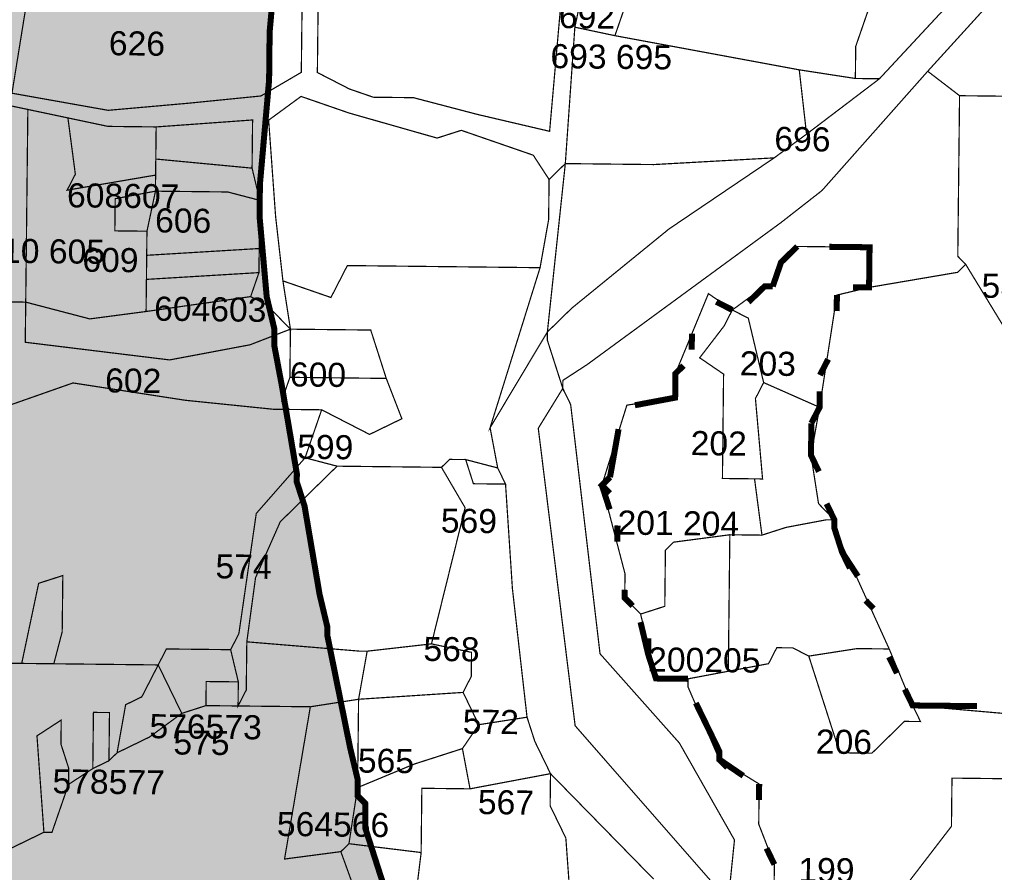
# Model space of a CAD drawing. Header units: metres. Extents: x 267733 to 276043, y 2074500 to 2088484.
# Drawn here: x 275266.9 to 275752.6, y 2075839.9 to 2076265 of the extents above; entities that cross this region are included whole.
import ezdxf

# ---------------------------------------------------------------- set-up
doc = ezdxf.new("R2010")
doc.units = ezdxf.units.M
for name, color, linetype in [('500M CRZ LINE', 11, 'Continuous'), ('NDZ-500M FROM CRZ', 2, 'Continuous'), ('SURVEY NO.', 7, 'Continuous'), ('SURVEY PLOT BOUNDARY', 35, 'Continuous'), ('VILLAGE BOUNDARY', 212, 'Continuous')]:
    doc.layers.add(name, color=color, linetype=linetype)
doc.styles.add('PDF Arial', font='arial.ttf')

# ---------------------------------------------------------------- blocks, each defined once
blk = doc.blocks.new('TYJ')
at = {"layer": 'NDZ-500M FROM CRZ', "lineweight": 50}
h = blk.add_hatch(dxfattribs=at)
h.set_pattern_fill('CROSS', color=256, scale=3.00031, angle=-0.6363)
h.set_pattern_definition([(359.36373, (256563.63, 2073903.15), (19.262363, 18.839227), [9.525985, -28.577955]), (89.36373, (256568.34, 2073898.334), (-18.839227, 19.262363), [9.525985, -28.577955])])
h.paths.add_polyline_path([(276033.62, 2080048.64), (275917.67, 2080053.92), (275861.67, 2080054.55), (275849.72, 2080058.68), (275837.72, 2080058.81), (275813.76, 2080063.08), (275809.76, 2080063.12), (275785.85, 2080071.39), (275773.9, 2080075.53), (275761.94, 2080079.66), (275750.03, 2080087.79), (275742.08, 2080091.88), (275738.08, 2080091.93), (275686.3, 2080112.51), (275674.35, 2080116.64), (275662.39, 2080120.78), (275602.75, 2080153.45), (275594.79, 2080157.53), (275582.88, 2080165.67), (275578.93, 2080169.71), (275539.2, 2080194.16), (275530.97, 2080174.25), (275530.93, 2080170.25), (275526.84, 2080162.29), (275514.57, 2080138.42), (275514.49, 2080130.42), (275510.44, 2080126.46), (275510.04, 2080090.46), (275505.69, 2080058.5), (275505.37, 2080030.5), (275500.98, 2079994.54), (275500.66, 2079966.53), (275496.53, 2079954.58), (275496.31, 2079934.57), (275492.26, 2079930.62), (275492.09, 2079914.61), (275488, 2079906.66), (275487.91, 2079898.66), (275483.82, 2079890.7), (275479.69, 2079878.74), (275479.6, 2079870.74), (275475.47, 2079858.79), (275471.29, 2079842.83), (275467.2, 2079834.87), (275467.11, 2079826.87), (275458.98, 2079814.96), (275454.89, 2079807), (275454.67, 2079787), (275450.53, 2079775.04), (275446.36, 2079759.08), (275446.22, 2079747.08), (275442.13, 2079739.13), (275442.09, 2079735.13), (275438.04, 2079731.17), (275438, 2079727.17), (275433.96, 2079723.21), (275429.87, 2079715.26), (275429.78, 2079707.25), (275425.78, 2079707.3), (275421.65, 2079695.34), (275417.56, 2079687.39), (275409.47, 2079679.47), (275409.42, 2079675.47), (275405.38, 2079671.52), (275397.29, 2079663.6), (275389.16, 2079651.69), (275385.07, 2079643.74), (275376.98, 2079635.82), (275372.94, 2079631.87), (275364.85, 2079623.96), (275352.71, 2079612.09), (275348.67, 2079608.13), (275300.23, 2079568.66), (275288.1, 2079556.79), (275276.01, 2079548.92), (275267.92, 2079541.01), (275263.92, 2079541.06), (275239.74, 2079525.32), (275231.65, 2079517.41), (275223.61, 2079513.5), (275219.61, 2079513.54), (275215.56, 2079509.58), (275191.48, 2079501.85), (275183.43, 2079497.94), (275179.43, 2079497.98), (275175.39, 2079494.03), (275163.39, 2079494.16), (275155.34, 2079490.25), (275159.21, 2079478.2), (275155.08, 2079466.24), (275137.92, 2079362.41), (275129.75, 2079346.5), (275129.7, 2079342.5), (275129.66, 2079338.5), (275129.57, 2079330.49), (275129.43, 2079318.49), (275129.35, 2079310.49), (275125.26, 2079302.54), (275125.21, 2079298.53), (275125.17, 2079294.53), (275121.03, 2079282.58), (275120.95, 2079274.58), (275116.64, 2079246.62), (275112.5, 2079234.66), (275108.37, 2079222.7), (275104.28, 2079214.75), (275100.1, 2079198.79), (275100.06, 2079194.79), (275095.93, 2079182.83), (275095.88, 2079178.83), (275091.75, 2079166.87), (275091.7, 2079162.87), (275087.53, 2079146.92), (275083.21, 2079118.96), (275074.82, 2079083.04), (275074.59, 2079063.04), (275065.93, 2079003.12), (275065.84, 2078995.12), (275065.79, 2078991.12), (275061.17, 2078935.16), (275061.13, 2078931.15), (275061.08, 2078927.15), (275056.15, 2078843.19), (275056.11, 2078839.19), (275055.84, 2078815.18), (275055.71, 2078803.18), (275055.62, 2078795.18), (275051.13, 2078751.22), (275046.82, 2078723.26), (275046.77, 2078719.26), (275046.68, 2078711.26), (275046.24, 2078671.26), (275046.2, 2078667.26), (275046.06, 2078655.25), (275045.8, 2078631.25), (275049.4, 2078595.2), (275049.35, 2078591.2), (275049.08, 2078567.2), (275049, 2078559.2), (275047.97, 2078467.19), (275051.97, 2078467.14), (275051.49, 2078423.14), (275051.35, 2078411.13), (275051.31, 2078407.13), (275046.6, 2078343.17), (275046.55, 2078339.17), (275042.2, 2078307.21), (275041.8, 2078271.21), (275045.13, 2078211.15), (275044.91, 2078191.15), (275044.78, 2078179.15), (275040.6, 2078163.19), (275040.55, 2078159.19), (275040.42, 2078147.19), (275036.33, 2078139.23), (275037.71, 2077903.16), (275037.67, 2077899.16), (275037.53, 2077887.16), (275041.44, 2077879.11), (275041.4, 2077875.11), (275041.18, 2077855.11), (275037, 2077839.15), (275036.95, 2077835.15), (275036.91, 2077831.15), (275036.33, 2077779.14), (275035.89, 2077739.14), (275035.84, 2077735.14), (275035.09, 2077667.13), (275035, 2077659.13), (275066.95, 2077654.77), (275074.95, 2077654.68), (275078.95, 2077654.64), (275078.91, 2077650.64), (275082.91, 2077650.59), (275086.91, 2077650.55), (275086.86, 2077646.55), (275094.86, 2077646.46), (275094.82, 2077642.46), (275098.78, 2077638.42), (275122.55, 2077618.15), (275126.55, 2077618.1), (275130.42, 2077606.06), (275130.37, 2077602.06), (275130.33, 2077598.06), (275126.33, 2077598.1), (275126.29, 2077594.1), (275126.24, 2077590.1), (275126.2, 2077586.1), (275126.15, 2077582.1), (275121.71, 2077542.14), (275121.62, 2077534.14), (275125.58, 2077530.09), (275125.49, 2077522.09), (275125.31, 2077506.09), (275120.78, 2077458.13), (275120.73, 2077454.13), (275120.51, 2077434.12), (275111.93, 2077382.21), (275111.75, 2077366.2), (275103.31, 2077326.29), (275103.13, 2077310.29), (275098.91, 2077290.33), (275098.87, 2077286.33), (275090.51, 2077254.41), (275086.47, 2077250.46), (275086.42, 2077246.46), (275082.33, 2077238.5), (275078.24, 2077230.54), (275074.16, 2077222.59), (275070.07, 2077214.63), (275057.58, 2077170.76), (275057.53, 2077166.76), (275057.49, 2077162.76), (275053.49, 2077162.8), (275057.4, 2077154.75), (275057.36, 2077150.75), (275057.31, 2077146.75), (275056.91, 2077110.75), (275056.78, 2077098.75), (275056.73, 2077094.75), (275056.69, 2077090.75), (275052.69, 2077090.79), (275048.42, 2077066.83), (275039.94, 2077022.92), (275039.89, 2077018.92), (275035.85, 2077014.96), (275035.8, 2077010.96), (275031.71, 2077003), (275031.67, 2076999), (275027.62, 2076995.05), (275015.14, 2076951.17), (275015.09, 2076947.17), (275011.09, 2076947.22), (275011, 2076939.22), (275014.96, 2076935.17), (275018.91, 2076931.13), (275022.51, 2076895.08), (275026.34, 2076879.03), (275029.89, 2076838.98), (275037.76, 2076826.89), (275041.71, 2076822.85), (275049.62, 2076814.76), (275053.49, 2076802.71), (275057.45, 2076798.67), (275065.27, 2076782.57), (275073.14, 2076770.48), (275081.05, 2076762.39), (275084.91, 2076750.35), (275088.78, 2076738.3), (275096.65, 2076726.21), (275100.51, 2076714.17), (275100.33, 2076698.16), (275104.2, 2076686.12), (275104.11, 2076678.12), (275111.22, 2076598.02), (275111.18, 2076594.02), (275111.05, 2076582.02), (275114.51, 2076533.97), (275110.38, 2076522.01), (275110.33, 2076518.01), (275105.45, 2076438.04), (275105.4, 2076434.04), (275100.65, 2076366.08), (275100.56, 2076358.08), (275096.47, 2076350.12), (275096.43, 2076346.12), (275096.34, 2076338.12), (275096.29, 2076334.12), (275095.89, 2076298.11), (275091.45, 2076258.15), (275091.4, 2076254.15), (275087, 2076218.19), (275086.47, 2076170.19), (275086.2, 2076146.18), (275089.89, 2076118.14), (275089.85, 2076114.14), (275093.49, 2076082.09), (275097.14, 2076050.04), (275104.83, 2076021.95), (275112.38, 2075981.85), (275112.29, 2075973.85), (275116.07, 2075953.8), (275119.76, 2075925.76), (275123.63, 2075913.71), (275127.49, 2075901.66), (275135.05, 2075861.57), (275146.51, 2075813.43), (275154.03, 2075769.34), (275153.98, 2075765.34), (275157.8, 2075749.29), (275161.67, 2075737.24), (275181.22, 2075697.02), (275181.18, 2075693.02), (275196.82, 2075660.84), (275200.74, 2075652.79), (275208.6, 2075640.7), (275212.56, 2075636.65), (275212.51, 2075632.65), (275224.38, 2075620.52), (275232.29, 2075612.43), (275236.2, 2075604.38), (275244.11, 2075596.29), (275251.98, 2075584.2), (275259.89, 2075576.11), (275267.76, 2075564.02), (275275.62, 2075551.93), (275279.49, 2075539.89), (275283.36, 2075527.84), (275287.22, 2075515.8), (275291.09, 2075503.75), (275294.91, 2075487.7), (275294.78, 2075475.7), (275294.64, 2075463.7), (275302.64, 2075463.61), (275302.73, 2075471.61), (275306.78, 2075475.57), (275327.13, 2075507.35), (275339.26, 2075519.22), (275339.31, 2075523.22), (275343.35, 2075527.18), (275347.4, 2075531.13), (275351.44, 2075535.09), (275387.53, 2075542.69), (275391.53, 2075542.64), (275399.57, 2075546.56), (275403.62, 2075550.51), (275411.8, 2075566.42), (275420.19, 2075602.34), (275420.24, 2075606.34), (275428.37, 2075618.25), (275432.59, 2075638.21), (275444.99, 2075674.08), (275445.08, 2075682.08), (275445.13, 2075686.08), (275445.17, 2075690.09), (275445.22, 2075694.09), (275445.26, 2075698.09), (275449.3, 2075702.04), (275449.35, 2075706.04), (275449.39, 2075710.04), (275465.79, 2075745.87), (275469.79, 2075745.83), (275469.84, 2075749.83), (275473.84, 2075749.78), (275473.88, 2075753.78), (275477.88, 2075753.74), (275477.93, 2075757.74), (275481.97, 2075761.69), (275486.01, 2075765.65), (275490.01, 2075765.61), (275490.06, 2075769.61), (275494.1, 2075773.56), (275458.46, 2075805.97), (275454.59, 2075818.01), (275450.68, 2075826.06), (275439.08, 2075862.2), (275439.22, 2075874.2), (275435.26, 2075878.24), (275435.35, 2075886.24), (275431.53, 2075902.29), (275420.15, 2075958.43), (275420.19, 2075962.43), (275416.37, 2075978.48), (275408.86, 2076022.57), (275404.99, 2076034.62), (275405.04, 2076038.62), (275397.53, 2076082.71), (275393.75, 2076102.76), (275393.84, 2076110.76), (275390.02, 2076126.81), (275386.46, 2076166.86), (275386.64, 2076182.86), (275391.22, 2076234.82), (275391.26, 2076238.82), (275391.48, 2076258.82), (275396.04, 2076309.37), (275396.15, 2076318.79), (275396.19, 2076322.79), (275396.33, 2076334.79), (275396.42, 2076342.79), (275400.86, 2076382.75), (275405.13, 2076406.71), (275405.17, 2076410.71), (275405.21, 2076414.71), (275405.7, 2076458.71), (275409.97, 2076482.67), (275410.5, 2076530.68), (275410.55, 2076534.68), (275410.81, 2076558.68), (275410.99, 2076574.68), (275411.44, 2076614.69), (275411.52, 2076622.69), (275407.61, 2076630.74), (275404.19, 2076682.79), (275404.46, 2076706.79), (275396.99, 2076754.88), (275397.04, 2076758.89), (275389.3, 2076782.98), (275389.39, 2076790.98), (275377.79, 2076827.12), (275366.06, 2076851.25), (275346.59, 2076899.48), (275338.73, 2076911.57), (275334.81, 2076919.62), (275307.3, 2076963.93), (275295.48, 2076980.07), (275295.53, 2076984.07), (275280.02, 2077028.25), (275284.28, 2077052.21), (275292.82, 2077100.13), (275297.08, 2077124.09), (275305.66, 2077176), (275305.79, 2077188.01), (275305.93, 2077200.01), (275310.46, 2077247.97), (275314.77, 2077275.93), (275314.95, 2077291.93), (275315.35, 2077327.93), (275315.57, 2077347.94), (275315.75, 2077363.94), (275316.28, 2077411.94), (275320.41, 2077423.9), (275320.95, 2077471.91), (275321.08, 2077483.91), (275321.12, 2077487.91), (275321.26, 2077499.91), (275321.79, 2077547.92), (275321.84, 2077551.92), (275325.83, 2077551.87), (275325.97, 2077563.87), (275326.01, 2077567.88), (275326.06, 2077571.88), (275330.63, 2077623.84), (275330.81, 2077639.84), (275330.9, 2077647.84), (275331.03, 2077659.84), (275335.48, 2077699.8), (275335.74, 2077723.81), (275335.79, 2077727.81), (275335.88, 2077735.81), (275336.28, 2077771.81), (275336.32, 2077775.81), (275336.59, 2077799.82), (275336.72, 2077811.82), (275337.12, 2077847.82), (275337.39, 2077871.82), (275337.52, 2077883.83), (275337.57, 2077887.83), (275337.97, 2077923.83), (275338.23, 2077947.83), (275334.81, 2077999.88), (275335.08, 2078023.89), (275335.61, 2078071.89), (275335.92, 2078099.9), (275336.05, 2078111.9), (275340.45, 2078147.86), (275340.68, 2078167.86), (275340.72, 2078171.86), (275341.3, 2078223.87), (275341.56, 2078247.87), (275342.14, 2078299.88), (275342.32, 2078315.88), (275342.41, 2078323.88), (275346.94, 2078371.84), (275347.12, 2078387.84), (275347.16, 2078391.85), (275347.21, 2078395.85), (275347.79, 2078447.85), (275347.96, 2078463.85), (275348.01, 2078467.85), (275348.05, 2078471.86), (275348.63, 2078523.86), (275348.9, 2078547.86), (275349.03, 2078559.87), (275349.47, 2078599.87), (275345.65, 2078615.92), (275345.74, 2078623.92), (275345.83, 2078631.92), (275345.87, 2078635.92), (275346.27, 2078671.92), (275346.54, 2078695.93), (275346.67, 2078707.93), (275346.72, 2078711.93), (275351.12, 2078747.89), (275351.34, 2078767.89), (275351.38, 2078771.89), (275351.52, 2078783.89), (275352.1, 2078835.9), (275356.23, 2078847.86), (275356.76, 2078895.86), (275356.9, 2078907.87), (275356.98, 2078915.87), (275361.07, 2078923.82), (275361.25, 2078939.82), (275365.65, 2078975.79), (275365.87, 2078995.79), (275374.45, 2079047.71), (275378.72, 2079071.66), (275378.8, 2079079.66), (275383.25, 2079091.17), (275391.34, 2079127.54), (275395.52, 2079143.5), (275399.69, 2079159.45), (275412.18, 2079203.32), (275412.23, 2079207.33), (275416.31, 2079215.28), (275416.49, 2079231.28), (275424.94, 2079271.2), (275424.98, 2079275.2), (275425.02, 2079279.2), (275429.11, 2079287.16), (275429.16, 2079291.16), (275433.16, 2079291.11), (275437.2, 2079295.07), (275441.25, 2079299.03), (275481.6, 2079330.59), (275489.64, 2079334.5), (275489.69, 2079338.5), (275501.78, 2079346.37), (275534.09, 2079374.01), (275546.18, 2079381.88), (275550.22, 2079385.84), (275558.31, 2079393.75), (275598.75, 2079433.31), (275598.8, 2079437.31), (275602.8, 2079437.27), (275610.93, 2079449.18), (275635.24, 2079476.92), (275647.42, 2079492.79), (275651.51, 2079500.74), (275655.59, 2079508.7), (275675.95, 2079540.48), (275679.99, 2079544.44), (275688.13, 2079556.35), (275694.8, 2079569.35), (275708.66, 2079604.13), (275716.79, 2079616.05), (275716.88, 2079624.05), (275720.92, 2079628), (275720.97, 2079632), (275725.06, 2079639.96), (275737.55, 2079683.83), (275741.68, 2079695.79), (275745.86, 2079711.75), (275754.26, 2079747.66), (275758.48, 2079767.62), (275762.48, 2079767.58), (275810.39, 2079759.04), (275838.34, 2079754.73), (275842.34, 2079754.69), (275854.34, 2079754.55), (275894.3, 2079750.11), (275910.3, 2079749.93), (275926.3, 2079749.75), (275986.29, 2079749.09), (276002.29, 2079748.91)])
at = {"layer": '500M CRZ LINE', "lineweight": 0, "const_width": 3}
blk.add_lwpolyline([(275396.04, 2076309.37), (275391.48, 2076258.82), (275391.26, 2076238.82), (275391.22, 2076234.82), (275386.64, 2076182.86), (275386.46, 2076166.86), (275390.02, 2076126.81), (275393.84, 2076110.76), (275393.75, 2076102.76), (275397.53, 2076082.71), (275405.04, 2076038.62), (275404.99, 2076034.62), (275408.86, 2076022.57), (275416.37, 2075978.48), (275420.19, 2075962.43), (275420.15, 2075958.43), (275431.53, 2075902.29), (275435.35, 2075886.24), (275435.26, 2075878.24), (275439.22, 2075874.2), (275439.08, 2075862.2), (275450.68, 2075826.06)], dxfattribs=at)
at = {"layer": 'SURVEY PLOT BOUNDARY', "lineweight": 0, "const_width": 0.6}
for points in [[(275775.65, 2076270.56), (275787.16, 2076226.42), (275735.16, 2076227), (275719.29, 2076239.18), (275751.69, 2076274.83)], [(275751.69, 2076274.83), (275719.29, 2076239.18), (275666.63, 2076179.75), (275646.45, 2076163.97), (275549.66, 2076093.03), (275537.57, 2076085.16), (275537.52, 2076081.16), (275529.79, 2076105.25), (275529.83, 2076109.25), (275541.97, 2076121.12), (275590.41, 2076160.59), (275642.81, 2076196.02), (275658.94, 2076207.84), (275695.25, 2076235.44), (275735.74, 2076279.01)], [(275582.81, 2075836.59), (275531.39, 2075889.18), (275523.57, 2075905.27), (275519.7, 2075917.31), (275512.41, 2075981.41), (275508.99, 2076033.46), (275505.08, 2076041.51), (275501.3, 2076061.55), (275529.83, 2076109.25), (275529.79, 2076105.25), (275537.52, 2076081.16), (275525.3, 2076061.29), (275543.66, 2075913.05), (275610.81, 2075836.28)], [(275547.74, 2076281.09), (275543.52, 2076261.14), (275538.77, 2076193.17), (275530.68, 2076185.26), (275522.81, 2076197.35), (275486.95, 2076209.75), (275474.9, 2076205.88), (275431.04, 2076218.37), (275407.13, 2076226.64), (275390.99, 2076214.82), (275394.46, 2076166.77), (275398.1, 2076134.72), (275401.84, 2076110.67), (275389.97, 2076122.81), (275382.02, 2076126.89), (275386.15, 2076138.85), (275386.28, 2076150.85), (275386.55, 2076174.86), (275382.73, 2076190.9), (275382.99, 2076214.91), (275334.95, 2076211.44), (275310.95, 2076211.71), (275291, 2076215.93), (275271.04, 2076220.15), (275211.18, 2076232.82)], [(275163.67, 2076277.36), (275167.49, 2076261.31), (275187.36, 2076249.09), (275211.27, 2076240.82), (275263.13, 2076228.24), (275311.04, 2076219.71), (275351.08, 2076223.26), (275387.13, 2076226.86), (275407.26, 2076238.64), (275407.53, 2076262.65), (275407.79, 2076286.65)], [(275416.01, 2076306.56), (275415.26, 2076238.55), (275431.17, 2076230.37), (275443.13, 2076226.24), (275463.12, 2076226.02), (275495.03, 2076217.66), (275530.94, 2076209.26), (275535.52, 2076261.22), (275540.1, 2076313.19)], [(275614.05, 2075768.23), (275623.03, 2075856.15), (275595.57, 2075904.47), (275556.06, 2075948.92), (275541.43, 2076073.11), (275537.52, 2076081.16), (275537.57, 2076085.16), (275549.66, 2076093.03), (275646.45, 2076163.97), (275666.63, 2076179.75), (275719.29, 2076239.18), (275735.16, 2076227), (275734.27, 2076146.99), (275738.23, 2076142.94), (275734.18, 2076138.99), (275690.09, 2076131.48), (275690.18, 2076139.48), (275690.32, 2076151.48), (275654.32, 2076151.88), (275646.23, 2076143.97), (275642.1, 2076132.01), (275638.1, 2076132.05), (275621.96, 2076120.23), (275610.05, 2076128.36), (275593.61, 2076088.54), (275593.57, 2076084.54), (275593.48, 2076076.53), (275569.43, 2076072.8), (275556.99, 2076032.93), (275568.5, 2075988.79), (275568.37, 2075976.79), (275576.28, 2075968.7), (275583.92, 2075936.61), (275599.92, 2075936.43), (275599.88, 2075932.43), (275615.48, 2075896.25), (275635.34, 2075884.02), (275635.16, 2075868.02), (275635.12, 2075864.02), (275642.9, 2075843.93), (275642.68, 2075823.93)], [(275261.98, 2076124.23), (275269.98, 2076124.14), (275269.75, 2076104.14), (275341.66, 2076095.34), (275361.71, 2076099.11), (275381.75, 2076102.89), (275401.84, 2076110.67), (275401.75, 2076102.67), (275401.57, 2076086.67), (275397.44, 2076074.71), (275401.39, 2076070.67), (275393.39, 2076070.75), (275349.44, 2076075.24), (275293.53, 2076083.87), (275249.35, 2076068.35)], [(275454.73, 2075469.92), (275491.88, 2075573.54), (275516.5, 2075629.28), (275569.7, 2075736.71), (275577.88, 2075752.63), (275606.54, 2075812.32), (275610.81, 2075836.28), (275543.66, 2075913.05), (275525.3, 2076061.29), (275537.52, 2076081.16), (275541.43, 2076073.11), (275556.06, 2075948.92), (275595.57, 2075904.47), (275623.03, 2075856.15), (275614.05, 2075768.23), (275580.94, 2075668.57), (275567.57, 2075544.69), (275529.79, 2075385.07)], [(275759.38, 2075886.65), (275731.38, 2075886.96), (275731.12, 2075862.95), (275706.76, 2075831.22)], [(275642.68, 2075823.93), (275642.9, 2075843.93), (275635.12, 2075864.02), (275635.16, 2075868.02), (275635.34, 2075884.02), (275615.48, 2075896.25), (275599.88, 2075932.43), (275599.92, 2075936.43), (275619.96, 2075940.21), (275640.01, 2075943.99), (275644.1, 2075951.94), (275652.1, 2075951.85), (275660.05, 2075947.76), (275675.52, 2075899.58), (275691.52, 2075899.4), (275707.7, 2075915.23), (275715.69, 2075915.14), (275711.78, 2075923.18), (275763.74, 2075918.61)], [(275542.5, 2075809.03), (275539.03, 2075857.08), (275531.21, 2075873.18), (275531.39, 2075889.18), (275582.81, 2075836.59)], [(275262.95, 2075852.15), (275279.04, 2075859.97), (275283.04, 2075859.93), (275291.31, 2075883.84), (275303.4, 2075891.71), (275311.44, 2075895.62), (275315.49, 2075899.58), (275323.53, 2075903.49), (275331.57, 2075907.4), (275347.71, 2075919.22), (275359.75, 2075923.09), (275375.75, 2075922.91), (275411.75, 2075922.51), (275398.91, 2075846.64), (275426.95, 2075850.33), (275438.59, 2075818.19)]]:
    blk.add_lwpolyline(points, dxfattribs=at)
for points in [[(275245.35, 2076428.49), (275257.13, 2076408.35), (275264.55, 2076356.26), (275296.55, 2076355.9), (275296.46, 2076347.9), (275292.37, 2076339.94), (275276.02, 2076308.12), (275263.13, 2076228.24), (275211.27, 2076240.82), (275215.31, 2076244.78), (275223.8, 2076288.69), (275224.42, 2076344.7), (275208.51, 2076352.88), (275209.35, 2076428.89)], [(275448.5, 2076350.21), (275472.63, 2076361.95), (275480.68, 2076365.86), (275500.63, 2076361.64), (275516.5, 2076349.46), (275536.32, 2076333.23), (275540.1, 2076313.19), (275535.52, 2076261.22), (275530.94, 2076209.26), (275495.03, 2076217.66), (275463.12, 2076226.02), (275443.13, 2076226.24), (275431.17, 2076230.37), (275415.26, 2076238.55), (275416.01, 2076306.56), (275444.32, 2076334.25)], [(275344.46, 2076347.37), (275348.15, 2076319.32), (275391.88, 2076294.83), (275407.79, 2076286.65), (275407.53, 2076262.65), (275407.26, 2076238.64), (275387.13, 2076226.86), (275351.08, 2076223.26), (275311.04, 2076219.71), (275263.13, 2076228.24), (275276.02, 2076308.12), (275292.37, 2076339.94), (275296.46, 2076347.9), (275296.55, 2076355.9), (275316.55, 2076355.68)], [(275728.58, 2076355.1), (275735.74, 2076279.01), (275695.25, 2076235.44), (275683.25, 2076235.58), (275683.43, 2076251.58), (275691.69, 2076275.49), (275699.87, 2076291.41), (275700.36, 2076335.41), (275712.4, 2076339.28), (275712.54, 2076351.28), (275712.58, 2076355.28)], [(275691.69, 2076275.49), (275683.43, 2076251.58), (275683.25, 2076235.58), (275655.3, 2076239.89), (275563.48, 2076256.91), (275571.74, 2076280.83), (275575.92, 2076296.78), (275579.92, 2076296.74)], [(275571.74, 2076280.83), (275563.48, 2076256.91), (275543.52, 2076261.14), (275547.74, 2076281.09)], [(275563.48, 2076256.91), (275655.3, 2076239.89), (275658.94, 2076207.84), (275642.81, 2076196.02), (275582.76, 2076192.68), (275538.77, 2076193.17), (275543.52, 2076261.14)], [(275683.25, 2076235.58), (275695.25, 2076235.44), (275658.94, 2076207.84), (275655.3, 2076239.89)], [(275271.04, 2076220.15), (275269.98, 2076124.14), (275261.98, 2076124.23), (275245.89, 2076116.4), (275221.98, 2076124.67), (275209.98, 2076124.8), (275198.02, 2076128.94), (275198.07, 2076132.94), (275206.91, 2076208.86), (275211.18, 2076232.82)], [(275530.68, 2076185.26), (275530.46, 2076165.26), (275526.19, 2076141.3), (275430.19, 2076142.36), (275422.02, 2076126.45), (275398.1, 2076134.72), (275394.46, 2076166.77), (275390.99, 2076214.82), (275407.13, 2076226.64), (275431.04, 2076218.37), (275474.9, 2076205.88), (275486.95, 2076209.75), (275522.81, 2076197.35)], [(275787.16, 2076226.42), (275786.98, 2076210.42), (275782.89, 2076202.46), (275798.94, 2076206.29), (275798.89, 2076202.29), (275794.8, 2076194.33), (275802.45, 2076162.24), (275798.27, 2076146.28), (275806, 2076122.19), (275805.87, 2076110.18), (275809.6, 2076086.14), (275801.6, 2076086.23), (275777.43, 2076070.49), (275757.87, 2076110.72), (275738.23, 2076142.94), (275734.27, 2076146.99), (275735.16, 2076227)], [(275291, 2076215.93), (275294.69, 2076187.88), (275290.6, 2076179.92), (275334.68, 2076187.44), (275334.6, 2076179.43), (275314.55, 2076175.66), (275314.37, 2076159.65), (275330.37, 2076159.48), (275330.24, 2076147.47), (275330.11, 2076135.47), (275329.93, 2076119.47), (275301.89, 2076115.78), (275269.98, 2076124.14), (275271.04, 2076220.15)], [(275334.95, 2076211.44), (275334.77, 2076195.44), (275334.68, 2076187.44), (275290.6, 2076179.92), (275294.69, 2076187.88), (275291, 2076215.93), (275310.95, 2076211.71)], [(275382.73, 2076190.9), (275334.77, 2076195.44), (275334.95, 2076211.44), (275382.99, 2076214.91)], [(275382.73, 2076190.9), (275386.55, 2076174.86), (275370.59, 2076179.03), (275338.6, 2076179.39), (275334.6, 2076179.43), (275334.68, 2076187.44), (275334.77, 2076195.44)], [(275529.83, 2076109.25), (275501.3, 2076061.55), (275526.19, 2076141.3), (275530.46, 2076165.26), (275530.68, 2076185.26), (275538.77, 2076193.17)], [(275529.83, 2076109.25), (275538.77, 2076193.17), (275582.76, 2076192.68), (275642.81, 2076196.02), (275590.41, 2076160.59), (275541.97, 2076121.12)], [(275330.37, 2076159.48), (275314.37, 2076159.65), (275314.55, 2076175.66), (275334.6, 2076179.43)], [(275386.55, 2076174.86), (275386.28, 2076150.85), (275330.24, 2076147.47), (275330.37, 2076159.48), (275334.6, 2076179.43), (275338.6, 2076179.39), (275370.59, 2076179.03)], [(275386.15, 2076138.85), (275330.11, 2076135.47), (275330.24, 2076147.47), (275386.28, 2076150.85)], [(275690.09, 2076131.48), (275674.05, 2076127.65), (275665.43, 2076071.73), (275637.56, 2076084.05), (275629.92, 2076116.14), (275621.96, 2076120.23), (275638.1, 2076132.05), (275642.1, 2076132.01), (275646.23, 2076143.97), (275654.32, 2076151.88), (275690.32, 2076151.48), (275690.18, 2076139.48)], [(275526.19, 2076141.3), (275501.3, 2076061.55), (275505.08, 2076041.51), (275489.12, 2076045.69), (275481.12, 2076045.77), (275477.08, 2076041.82), (275425.08, 2076042.4), (275409.13, 2076046.57), (275417.39, 2076070.49), (275441.26, 2076058.22), (275457.35, 2076066.04), (275449.57, 2076086.13), (275441.84, 2076110.23), (275409.84, 2076110.58), (275401.84, 2076110.67), (275398.1, 2076134.72), (275422.02, 2076126.45), (275430.19, 2076142.36)], [(275808.09, 2075950.12), (275799.83, 2075926.21), (275795.83, 2075926.25), (275763.74, 2075918.61), (275711.78, 2075923.18), (275700.1, 2075951.32), (275672.76, 2076011.64), (275672.81, 2076015.64), (275664.9, 2076023.73), (275661.16, 2076047.78), (275665.43, 2076071.73), (275674.05, 2076127.65), (275690.09, 2076131.48), (275734.18, 2076138.99), (275738.23, 2076142.94), (275757.87, 2076110.72), (275777.43, 2076070.49), (275820.54, 2075989.99), (275820.4, 2075977.99)], [(275382.02, 2076126.89), (275329.93, 2076119.47), (275330.11, 2076135.47), (275386.15, 2076138.85)], [(275401.84, 2076110.67), (275381.75, 2076102.89), (275361.71, 2076099.11), (275341.66, 2076095.34), (275269.75, 2076104.14), (275269.98, 2076124.14), (275301.89, 2076115.78), (275329.93, 2076119.47), (275382.02, 2076126.89), (275389.97, 2076122.81)], [(275588.32, 2075972.57), (275576.28, 2075968.7), (275568.37, 2075976.79), (275568.5, 2075988.79), (275556.99, 2076032.93), (275569.43, 2076072.8), (275593.48, 2076076.53), (275593.57, 2076084.54), (275593.61, 2076088.54), (275610.05, 2076128.36), (275621.96, 2076120.23), (275617.88, 2076112.27), (275605.7, 2076096.4), (275617.61, 2076088.27), (275617.03, 2076036.26), (275633.03, 2076036.09), (275636.72, 2076008.04), (275620.72, 2076008.22), (275592.68, 2076004.53), (275588.63, 2076000.57)], [(275637.56, 2076084.05), (275633.47, 2076076.09), (275637.03, 2076036.04), (275633.03, 2076036.09), (275617.03, 2076036.26), (275617.61, 2076088.27), (275605.7, 2076096.4), (275617.88, 2076112.27), (275621.96, 2076120.23), (275629.92, 2076116.14)], [(275449.57, 2076086.13), (275433.57, 2076086.31), (275401.57, 2076086.67), (275401.75, 2076102.67), (275401.84, 2076110.67), (275409.84, 2076110.58), (275441.84, 2076110.23)], [(275401.39, 2076070.67), (275417.39, 2076070.49), (275409.13, 2076046.57), (275384.82, 2076018.84), (275376.15, 2075958.92), (275372.06, 2075950.96), (275340.06, 2075951.32), (275335.97, 2075943.36), (275327.97, 2075943.45), (275283.98, 2075943.94), (275288.15, 2075959.9), (275288.46, 2075987.9), (275276.42, 2075984.03), (275267.98, 2075944.12), (275251.98, 2075944.29), (275252.33, 2075976.3), (275236.38, 2075980.48), (275216.6, 2076000.7), (275204.87, 2076024.84), (275209.36, 2076068.8), (275249.35, 2076068.35), (275293.53, 2076083.87), (275349.44, 2076075.24), (275393.39, 2076070.75)], [(275449.57, 2076086.13), (275457.35, 2076066.04), (275441.26, 2076058.22), (275417.39, 2076070.49), (275401.39, 2076070.67), (275397.44, 2076074.71), (275401.57, 2076086.67), (275433.57, 2076086.31)], [(275665.43, 2076071.73), (275661.16, 2076047.78), (275664.9, 2076023.73), (275672.81, 2076015.64), (275668.81, 2076015.68), (275648.76, 2076011.9), (275636.72, 2076008.04), (275633.03, 2076036.09), (275637.03, 2076036.04), (275633.47, 2076076.09), (275637.56, 2076084.05)], [(275425.08, 2076042.4), (275396.77, 2076014.7), (275384.46, 2075986.83), (275380.11, 2075954.87), (275379.84, 2075930.87), (275375.75, 2075922.91), (275375.88, 2075934.92), (275372.06, 2075950.96), (275376.15, 2075958.92), (275384.82, 2076018.84), (275409.13, 2076046.57)], [(275489.12, 2076045.69), (275492.99, 2076033.64), (275508.99, 2076033.46), (275512.41, 2075981.41), (275519.7, 2075917.31), (275495.66, 2075913.58), (275487.84, 2075929.67), (275491.92, 2075937.63), (275492.06, 2075949.63), (275472.1, 2075953.85), (275488.86, 2076021.68), (275477.08, 2076041.82), (275481.12, 2076045.77)], [(275505.08, 2076041.51), (275508.99, 2076033.46), (275492.99, 2076033.64), (275489.12, 2076045.69)], [(275477.08, 2076041.82), (275488.86, 2076021.68), (275472.1, 2075953.85), (275440.06, 2075950.21), (275436.06, 2075950.25), (275380.11, 2075954.87), (275384.46, 2075986.83), (275396.77, 2076014.7), (275425.08, 2076042.4)], [(275672.76, 2076011.64), (275700.1, 2075951.32), (275696.1, 2075951.36), (275684.1, 2075951.5), (275660.05, 2075947.76), (275652.1, 2075951.85), (275644.1, 2075951.94), (275640.01, 2075943.99), (275619.96, 2075940.21), (275620.72, 2076008.22), (275636.72, 2076008.04), (275648.76, 2076011.9), (275668.81, 2076015.68), (275672.81, 2076015.64)], [(275619.96, 2075940.21), (275599.92, 2075936.43), (275583.92, 2075936.61), (275576.28, 2075968.7), (275588.32, 2075972.57), (275588.63, 2076000.57), (275592.68, 2076004.53), (275620.72, 2076008.22)], [(275283.98, 2075943.94), (275267.98, 2075944.12), (275276.42, 2075984.03), (275288.46, 2075987.9), (275288.15, 2075959.9)], [(275372.06, 2075950.96), (275375.88, 2075934.92), (275359.88, 2075935.09), (275359.75, 2075923.09), (275347.71, 2075919.22), (275335.97, 2075943.36), (275340.06, 2075951.32)], [(275440.06, 2075950.21), (275435.79, 2075926.25), (275411.75, 2075922.51), (275375.75, 2075922.91), (275379.84, 2075930.87), (275380.11, 2075954.87), (275436.06, 2075950.25)], [(275487.84, 2075929.67), (275435.79, 2075926.25), (275440.06, 2075950.21), (275472.1, 2075953.85), (275492.06, 2075949.63), (275491.92, 2075937.63)], [(275700.1, 2075951.32), (275711.78, 2075923.18), (275715.69, 2075915.14), (275707.7, 2075915.23), (275691.52, 2075899.4), (275675.52, 2075899.58), (275660.05, 2075947.76), (275684.1, 2075951.5), (275696.1, 2075951.36)], [(275267.98, 2075944.12), (275283.98, 2075943.94), (275327.97, 2075943.45), (275335.97, 2075943.36), (275331.89, 2075935.4), (275327.8, 2075927.45), (275319.75, 2075923.54), (275315.49, 2075899.58), (275311.44, 2075895.62), (275311.71, 2075919.62), (275303.71, 2075919.71), (275303.4, 2075891.71), (275291.31, 2075883.84), (275291.4, 2075891.84), (275287.53, 2075903.89), (275287.66, 2075915.89), (275275.58, 2075908.02), (275279.04, 2075859.97), (275262.95, 2075852.15), (275259.44, 2075896.2), (275247.49, 2075900.33), (275251.84, 2075932.29), (275251.98, 2075944.29)], [(275347.71, 2075919.22), (275331.57, 2075907.4), (275323.53, 2075903.49), (275315.49, 2075899.58), (275319.75, 2075923.54), (275327.8, 2075927.45), (275331.89, 2075935.4), (275335.97, 2075943.36)], [(275375.88, 2075934.92), (275375.75, 2075922.91), (275359.75, 2075923.09), (275359.88, 2075935.09)], [(275495.66, 2075913.58), (275487.52, 2075901.67), (275463.44, 2075893.93), (275435.3, 2075882.24), (275435.79, 2075926.25), (275487.84, 2075929.67)], [(275435.3, 2075882.24), (275430.99, 2075854.28), (275426.95, 2075850.33), (275398.91, 2075846.64), (275411.75, 2075922.51), (275435.79, 2075926.25)], [(275311.44, 2075895.62), (275303.4, 2075891.71), (275303.71, 2075919.71), (275311.71, 2075919.62)], [(275531.39, 2075889.18), (275491.3, 2075881.62), (275487.52, 2075901.67), (275495.66, 2075913.58), (275519.7, 2075917.31), (275523.57, 2075905.27)], [(275291.4, 2075891.84), (275291.31, 2075883.84), (275283.04, 2075859.93), (275279.04, 2075859.97), (275275.58, 2075908.02), (275287.66, 2075915.89), (275287.53, 2075903.89)], [(275791.51, 2075898.29), (275754.58, 2075814.68), (275750.58, 2075814.73), (275734.58, 2075814.9), (275718.63, 2075819.08), (275718.01, 2075763.07), (275709.87, 2075751.16), (275661.79, 2075743.69), (275657.56, 2075723.74), (275649.65, 2075731.83), (275641.74, 2075739.92), (275645.79, 2075743.87), (275641.92, 2075755.92), (275642.68, 2075823.93), (275646.59, 2075815.88), (275678.76, 2075831.53), (275706.76, 2075831.22), (275731.12, 2075862.95), (275731.38, 2075886.96), (275759.38, 2075886.65), (275767.65, 2075910.56), (275779.6, 2075906.43)], [(275491.3, 2075881.62), (275467.3, 2075881.89), (275466.95, 2075849.88), (275430.99, 2075854.28), (275435.3, 2075882.24), (275463.44, 2075893.93), (275487.52, 2075901.67)], [(275462.55, 2075813.92), (275466.95, 2075849.88), (275467.3, 2075881.89), (275491.3, 2075881.62), (275531.39, 2075889.18), (275531.21, 2075873.18), (275539.03, 2075857.08), (275542.5, 2075809.03)], [(275466.95, 2075849.88), (275462.55, 2075813.92), (275438.59, 2075818.19), (275426.95, 2075850.33), (275430.99, 2075854.28)]]:
    blk.add_lwpolyline(points, close=True, dxfattribs=at)
at = {"layer": 'VILLAGE BOUNDARY', "lineweight": 0, "const_width": 3}
for points in [[(275642.1, 2076132.01), (275646.23, 2076143.97), (275654.32, 2076151.88)], [(275682.1, 2076131.56), (275690.09, 2076131.48), (275690.18, 2076139.48), (275690.23, 2076143.48), (275690.32, 2076151.48), (275670.32, 2076151.7)], [(275690.23, 2076143.48), (275690.18, 2076139.48), (275690.09, 2076131.48)], [(275630.01, 2076124.14), (275638.1, 2076132.05), (275642.1, 2076132.01), (275638.1, 2076132.05), (275634.05, 2076128.1)], [(275674.05, 2076127.65), (275673.96, 2076119.65)], [(275621.96, 2076120.23), (275614.01, 2076124.32)], [(275601.74, 2076100.45), (275601.83, 2076108.45)], [(275665.61, 2076087.74), (275669.7, 2076095.69)], [(275597.65, 2076092.49), (275593.61, 2076088.54), (275593.57, 2076084.54), (275593.48, 2076076.53), (275573.43, 2076072.76)], [(275593.52, 2076080.54), (275593.57, 2076084.54), (275593.61, 2076088.54)], [(275665.52, 2076079.74), (275665.43, 2076071.73), (275661.34, 2076063.78), (275665.43, 2076071.73)], [(275661.34, 2076063.78), (275661.16, 2076047.78), (275665.07, 2076039.73)], [(275561.03, 2076036.89), (275565.3, 2076060.84)], [(275560.86, 2076020.88), (275556.99, 2076032.93), (275561.03, 2076036.89), (275556.99, 2076032.93), (275560.94, 2076028.88)], [(275684.5, 2075987.5), (275676.63, 2075999.59), (275672.76, 2076011.64), (275672.81, 2076015.64), (275668.9, 2076023.68)], [(275564.77, 2076012.84), (275564.68, 2076004.84)], [(275676.63, 2075999.59), (275680.54, 2075991.55)], [(275572.32, 2075972.74), (275568.37, 2075976.79), (275568.41, 2075980.79)], [(275688.36, 2075975.46), (275692.32, 2075971.41)], [(275576.23, 2075964.7), (275580.05, 2075948.65), (275583.92, 2075936.61), (275599.92, 2075936.43)], [(275580.05, 2075948.65), (275580.14, 2075956.65)], [(275703.96, 2075939.27), (275700.05, 2075947.32)], [(275707.87, 2075931.23), (275711.78, 2075923.18), (275719.78, 2075923.09), (275711.78, 2075923.18)], [(275627.39, 2075888.11), (275615.48, 2075896.25), (275615.52, 2075900.25), (275603.79, 2075924.38)], [(275719.78, 2075923.09), (275743.78, 2075922.83)], [(275615.48, 2075896.25), (275619.43, 2075892.2)], [(275635.34, 2075884.02), (275635.25, 2075876.02)], [(275642.9, 2075843.93), (275638.99, 2075851.97)]]:
    blk.add_lwpolyline(points, dxfattribs=at)
at = {"layer": 'SURVEY NO.', "attachment_point": 7, "rotation": 359.3637, "style": 'PDF Arial'}
for s, insert, char_height in [('692', (275535.51, 2076260.54), 12.001), ('626', (275311.34, 2076247.02), 12.001), ('693 695', (275531.29, 2076240.58), 12.001), ('696', (275642.84, 2076199.33), 12.001), ('608607', (275290.5, 2076171.24), 12.001), ('606', (275334.37, 2076158.75), 12.001), ('611 610 605', (275216.19, 2076144.05), 12.0012), ('609', (275298.14, 2076139.14), 12.001), ('538', (275746.04, 2076126.17), 12.001), ('604603', (275333.88, 2076114.74), 12.001), ('203', (275625.6, 2076087.49), 12.001), ('600', (275401.52, 2076081.98), 12.001), ('602', (275309.48, 2076079), 12.001), ('599', (275405.12, 2076045.93), 12.001), ('202', (275601.16, 2076047.76), 12.001), ('569', (275476.72, 2076009.13), 12.001), ('201 204', (275564.71, 2076008.15), 12.001), ('574', (275364.45, 2075986.37), 12.001), ('568', (275468.01, 2075945.21), 12.001), ('200205', (275579.96, 2075939.96), 12.001), ('576573', (275331.57, 2075906.71), 12.001), ('572', (275487.61, 2075908.98), 12.001), ('575', (275343.48, 2075898.58), 12.001), ('206', (275663.51, 2075899.03), 12.001), ('565', (275435.39, 2075889.56), 12.001), ('578577', (275283.26, 2075879.24), 12.001), ('567', (275495.16, 2075868.89), 12.001), ('564566', (275395.03, 2075858), 12.001), ('199', (275654.8, 2075835.11), 12.001)]:
    blk.add_mtext(s, dxfattribs=dict(at, insert=insert, char_height=char_height))

msp = doc.modelspace()

# ---------------------------------------------------------------- block references
msp.add_blockref('TYJ', (0, 0))

doc.saveas('drawing.dxf')
